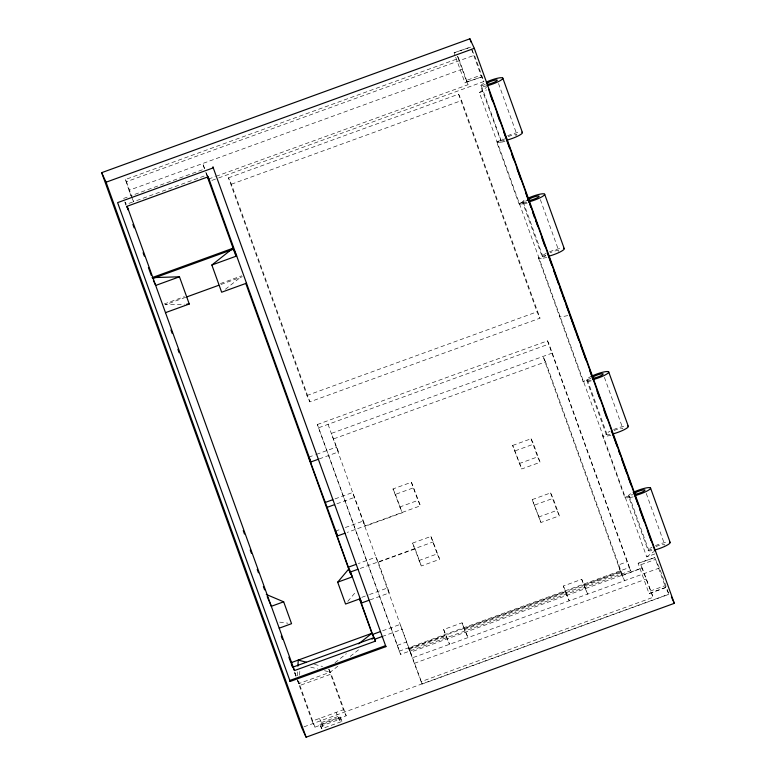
<?xml version="1.0" encoding="UTF-8"?>
<svg xmlns="http://www.w3.org/2000/svg" width="776" height="776" viewBox="0 0 776 776"><rect width="100%" height="100%" fill="white"/><g stroke="black" fill="none" stroke-linecap="round" stroke-linejoin="round"><path stroke-width="0.58" stroke-dasharray="3.88 2.91" d="M297.305 675.78L297.596 670.949M337.88 666.167L330.295 672.162L299.002 683.54L299.235 679.96M299.555 675.198L299.875 670.425M347.774 601.419L355.874 591.797M335.009 662.743L346.358 653.683M225.389 289.273L240.298 277.459M350.209 656.428L359.695 648.93M654.905 553.909L646.728 556.887L479.384 92.577L486.523 87.339M646.728 556.887L653.867 551.649M545.751 255.333L538.476 257.981L541.037 258.534L545.78 255.74M586.607 379.968L606.221 434.385L602.535 435.724L624.767 497.387L627.328 497.94L633.022 494.593M497.445 142.367L501.781 142.115L504.187 140.737L500.927 140.922L497.445 142.367L496.64 141.882L504.875 138.904M519.668 204.03L524.004 203.787L526.409 202.4L523.15 202.584L519.668 204.03L518.863 203.554L496.64 141.882L500.326 140.563A11.756 2.095 -19.8 0 1 502.935 138.041M622.119 575.627L642.227 567.945L653.111 597.297L421.125 681.638L409.262 649.667L446.093 636.281L449.566 644.303L443.649 629.511L462.06 622.818L467.976 637.61L464.504 629.588L620.994 572.698L622.119 575.627L618.23 565.015L627.435 561.669M454.096 52.749L470.819 47.045L454.096 52.749L455.299 56.076M204.631 168.615L202.72 163.503L204.544 169.003L130.901 195.785L125.411 179.518L458.665 58.365L468.141 84.671L216.514 176.142M125.411 179.518L126.43 181.72L474.408 55.212L483.885 81.519L218.667 177.937M462.321 69.122L129.078 190.275L131.367 196.406M123.539 198.462L129.854 196.163M457.53 56.405L466.221 80.51L480.945 75.156L483.885 81.519M132.57 202.051L126.255 204.35L125.266 202.206M132.133 198.452L133.627 201.673L207.27 174.901L208.152 176.802M481.595 76.969L464.882 82.673L481.595 76.969L470.663 46.725M208.54 179.043L215.369 176.559M211.838 180.42L217.523 178.354M228.474 177.849L458.616 94.187L461.555 100.541L539.999 318.189L309.857 401.852L306.918 395.498L228.474 177.849L231.413 184.213L309.857 401.852M485.272 84.497L480.713 86.146L500.927 140.922M479.384 92.577L486.542 89.977M231.413 184.213L461.555 100.541M164.134 304.027L184.387 296.665M220.394 283.579L241.772 275.81M185.706 297.305L165.23 304.745L184.455 304.153M220.956 284.482L242.325 276.722M546.149 253.364A11.756 2.095 -19.8 0 0 542.162 256.643L522.549 202.226L528.068 200.218L518.863 203.554L522.549 202.226A11.756 2.095 -19.8 0 1 526.535 198.947M306.918 395.498L537.06 311.826L539.999 318.189M317.384 424.511L547.517 340.848L548.991 344.03L630.704 570.738L400.561 654.401L317.384 424.511L400.561 654.401M318.849 427.692L548.991 344.03M552.26 353.09L331.323 433.415L338.54 451.904L318.286 459.266M333.825 438.818L545.547 361.849L624.467 580.72L620.994 572.698M308.712 457.171L315.347 454.765M316.453 454.367L336.338 447.131L338.54 451.904M538.476 257.981L582.931 381.307L591.167 378.31M334.999 498.9L352.673 492.479L365.195 525.876M336.881 503.789L354.884 497.251M345.32 527.534L362.993 521.113L365.35 526.196L402.172 512.81L392.986 488.948L411.396 482.255L420.437 505.797L347.202 532.423M512.664 445.443L531.075 438.75L533.568 444.153L540.106 462.292L521.695 468.985L512.664 445.443L521.695 468.985M392.986 488.948L395.488 494.351L413.899 487.658M515.157 450.846L533.568 444.153M399.524 507.087L417.934 500.394L420.437 505.797M519.192 463.582L537.613 456.889L540.106 462.292M335.377 531.153L340.897 529.145M412.512 543.122L430.923 536.429L439.72 559.302L421.31 565.995L412.512 543.122L415.16 548.845L378.329 562.231L375.982 557.139L358.308 563.57M532.181 499.618L550.591 492.915L553.094 498.328L559.389 515.798L540.979 522.49L532.181 499.618L540.979 522.49M360.18 568.459L433.425 541.832M534.683 505.021L553.094 498.328M418.807 560.592L437.218 553.899L439.72 559.302M538.476 517.088L556.896 510.385L559.389 515.798M624.767 497.387L632.033 494.739M361.742 597.355L368.367 594.94M369.473 594.542L387.146 588.111L389.348 592.883L370.22 599.838M382.549 630.81L400.222 624.389L422.222 683.986L668.931 594.3L659.455 568.003L655.477 559.409L640.753 564.763L653.111 597.297M382.17 636.524L402.424 629.161M651.646 549.156L648.057 550.456L628.444 496.048A11.756 2.095 -19.8 0 1 632.44 492.77M397.293 645.341L406.498 641.995L406.789 642.625M566.267 594.164L563.318 586.006L581.728 579.313L587.645 594.106L584.173 586.084M297.567 680.436L299.885 685.441L331.177 674.063L346.212 715.782L338.85 718.46L336.056 712.417M638.115 563.308L654.828 557.595L638.115 563.308L649.046 593.553L665.614 587.529L654.682 557.284M399.097 651.229L629.229 567.557L630.704 570.738M409.321 648.299L621.052 571.33M409.466 648.62L446.297 635.234M464.708 628.541L565.966 591.729L569.235 600.799L565.762 592.777M584.377 585.036L621.198 571.65M659.455 568.003L412.735 657.689L410.242 652.286L642.227 567.945L640.753 564.763M414.345 663.344L646.321 579.012M650.23 591.07L664.964 585.715L668.931 594.3M297.092 679.407L312.127 721.117L343.419 709.739L346.212 715.782M303.969 726.831L668.786 594.203M319.916 724.425L340.169 717.063L341.343 719.604L342.003 721.418L321.749 728.78L319.916 724.425L321.749 728.78M312.127 721.117L314.92 727.16L322.282 724.483L322.932 726.297L321.089 726.966M320.575 726.239L340.819 718.877L342.003 721.418M338.326 717.732L339.5 720.273L341.343 719.604M501.781 142.115L505.021 141.416M524.004 203.787L527.243 203.079M546.857 257.506L541.037 258.534M633.148 496.912L627.328 497.94M279.641 622.119L287.974 623.206M310.662 667.127L317.597 668.902M324.523 670.677L330.295 672.162M314.474 664.363L322.593 666.497M522.549 202.226L523.15 202.584M471.954 49.916L474.408 55.212M457.695 56.289L458.665 58.365M466.221 80.51L468.141 84.671M665.614 587.529L649.046 593.553M545.547 361.849L543.054 356.446L621.498 574.085M563.318 586.006L565.966 591.729M408.302 647.882L409.767 651.054M421.125 681.638L422.222 683.986M328.869 669.058L331.177 674.063M319.489 718.44L322.282 724.483M321.759 723.756L322.932 726.297M206.174 172.728L207.357 175.89M125.169 202.187L125.954 204.282M294.608 672.743L295.85 676.08M294.938 672.608L296.151 675.886M297.78 680.261L299.002 683.54M498.512 83.527L516.894 134.539M540.348 199.607L558.73 250.619A5.878 1.048 -19.8 0 0 550.068 252.801M604.407 377.349L622.788 428.362M646.243 493.42L664.625 544.432M481.401 85.903L501.005 140.31M523.237 201.973L542.841 256.39M587.296 379.716L606.91 434.133M629.132 495.796L648.746 550.213M455.696 57.181L465.028 82.993M458.616 94.187L537.06 311.826M547.517 340.848L629.229 567.557M531.075 438.75L537.613 456.889M550.591 492.915L556.896 510.385M581.728 579.313L584.677 587.471M411.396 482.255L417.934 500.394M430.923 536.429L437.218 553.899M462.06 622.818L464.999 630.975M395.488 494.351L402.026 512.49M415.005 548.525L421.31 565.995M443.649 629.511L446.588 637.668M378.184 561.911L389.348 592.883M328.054 424.346L410.388 652.606M205.766 172.398L206.998 175.793M328.791 669.154L343.419 709.739M340.169 717.063L340.819 718.877M338.85 718.46L339.5 720.273M126.43 181.72L133.627 201.673M299.885 685.441L314.92 727.16M124.761 201.847L125.984 205.242M294.802 672.714L295.947 676.061M486.998 85.796A11.756 2.095 -19.8 0 1 484.699 82.877M507.659 135.742A11.756 2.095 -19.8 0 1 518.562 132.356M516.37 135.286A5.878 1.048 -19.8 0 1 515.584 135.8M508.222 136.721A5.878 1.048 -19.8 0 1 514.381 134.568A5.878 1.048 -19.8 0 1 516.816 134.849M549.495 251.822A11.756 2.095 -19.8 0 1 562.328 248.194M558.652 250.929A5.878 1.048 -19.8 0 1 558.206 251.356M590.468 380.143A11.756 2.095 -19.8 0 1 591.37 376.311M614.126 430.544A5.878 1.048 -19.8 0 1 620.276 428.381A5.878 1.048 -19.8 0 1 622.721 428.672M651.918 550.63A11.756 2.095 -19.8 0 1 652.044 547.177M655.39 545.635A11.756 2.095 -19.8 0 1 668.233 542.007M664.557 544.752A5.878 1.048 -19.8 0 1 664.111 545.179M655.962 546.624A5.878 1.048 -19.8 0 1 664.324 544.257M610.082 434.55A11.756 2.095 -19.8 0 1 610.208 431.107M613.554 429.565A11.756 2.095 -19.8 0 1 624.457 426.179M591.312 380.832A15.675 2.794 -19.8 0 1 582.931 381.307M567.78 315.541A15.675 2.794 -19.8 0 1 559.399 316.016M610.925 435.249A15.675 2.794 -19.8 0 1 602.535 435.724M337.967 716.549L321.4 722.572L322.05 724.386L338.627 718.363L337.967 716.549"/><path stroke-width="1.16" d="M297.887 666.128L298.246 660.085L306.365 662.229M337.686 582.175L348.734 569.05L352.333 576.849L337.686 582.175L345.562 604.038L360.219 598.713M358.648 643.876L371.888 633.313L359.424 598.723M211.858 265.023L233.091 248.194L236.69 255.993L211.858 265.023L221.655 292.222L246.496 283.201M372.014 639.191L373.916 637.688L292.901 667.137M101.666 172.67L469.897 38.8L474.301 48.345L674.334 603.33L306.103 737.2L301.699 727.655L101.666 172.67L106.079 182.205L306.103 737.2M106.079 182.205L474.301 48.345M233.091 248.194L152.077 277.643L179.46 276.799L189.266 304.008L165.492 312.65M152.523 278.594L233.528 249.145M179.46 276.799L155.685 285.442L153.425 280.553M186.841 296.888L218.686 285.316M344.951 533.238L337.579 535.915L308.712 457.171L310.924 461.943L318.286 459.266M325.057 502.518L332.788 499.705M327.259 507.291L334.631 504.613M337.579 535.915L335.377 531.153L348.366 567.178L356.097 564.375M348.366 567.178L350.568 571.951L357.93 569.274M279.205 628.172L291.553 623.681L283.667 601.807L271.328 606.298L267.177 596.598M359.967 599.111L361.732 602.923L369.095 600.246M359.53 598.15L372.606 634.428L380.337 631.615M372.606 634.428L374.808 639.201L382.17 636.524M291.388 663.858L294.482 670.561L375.497 641.112L374.808 639.201M290.175 681.454L385.915 646.641L212.905 166.869L213.342 167.829L117.603 202.633L290.175 681.454L289.739 680.494L385.478 645.69L385.915 646.641M186.861 304.076L189.266 304.008M266.255 594.435L283.667 601.807M612.827 434.705L612.507 434.026A11.756 2.095 -19.8 0 0 624.69 429.438A11.756 2.095 -19.8 0 0 627.706 425.995M671.395 596.977L674.334 603.33M375.497 641.112L371.888 633.313L290.884 662.762L288.876 657.204M128.205 209.966L126.74 206.387M207.755 176.938L209.559 181.244L208.036 177.015M291.301 663.878L292.542 667.205M502.809 78.114L522.413 132.531M528.126 198.181A11.756 2.095 -19.8 0 1 544.674 194.281L564.249 248.611M591.37 376.311A11.756 2.095 -19.8 0 1 608.704 371.937L628.317 426.354M633.206 492.382A11.756 2.095 -19.8 0 1 650.54 488.017L670.154 542.424M488.589 89.23L489.821 92.645M490.636 94.924L496.785 111.987M497.61 114.266L562.008 292.93M562.823 295.21L568.983 312.282M569.797 314.552L575.947 331.624M576.772 333.903L648.135 531.919M648.959 534.189L655.109 551.261M489.869 93.518L492.702 101.627M496.844 112.859L499.647 120.901M503.818 132.211L506.689 140.175M506.922 140.873L509.745 148.72M511.607 153.832L513.79 159.934M517.02 168.906L520.657 178.994M525.556 192.526L529.145 202.536M529.659 203.904L530.891 207.318M532.53 211.867L534.557 217.746M535.809 220.976L537.865 226.66M541.958 238.038L544.771 246.079M547.293 252.84L551.804 265.353M553.686 270.62L558.778 284.705M559.835 287.692L564.928 301.767M565.985 304.764L568.856 312.728M569.031 313.155L571.902 321.118M572.116 321.759L575.763 331.885M576.005 332.497L578.877 340.46M580.632 345.398L582.66 351.024M582.98 351.838L585.909 360.035M589.954 371.19L592.806 379.173M596.967 390.91L599.838 398.883M603.932 410.223L606.793 418.157M611.692 431.505L617.027 446.297M618.666 450.846L619.898 454.261M621.945 459.955L626.969 473.952M628.094 477.027L630.966 484.99M633.429 491.819L637.94 504.332M639.618 509.26L644.09 521.404M647.378 530.512L651.064 540.756M469.897 38.8L471.119 42.205M310.924 461.943L208.152 176.802L127.138 206.261L294.482 670.561M350.568 571.951L361.732 602.923M207.405 176.928L235.943 256.129M245.769 283.366L350.704 574.521M127.021 206.464L128.166 209.636M132.919 224.477L134.141 227.872M143.104 252.753L144.336 256.148M148.41 267.458L151.262 275.383M170.924 329.936L172.156 333.35M177.908 349.316L179.14 352.731M243.247 530.59L244.479 534.014M250.231 549.971L251.463 553.395M257.215 569.361L258.447 572.775M263.384 586.462L264.616 589.876M281.271 636.097L282.474 639.424M634.487 493.293A5.878 1.048 -19.8 0 1 643.091 489.937A5.878 1.048 -19.8 0 1 642.635 491.858A5.878 1.048 -19.8 0 1 634.273 494.215M650.54 488.017A11.756 2.095 -19.8 0 1 634.729 495.689M486.29 82.101A11.756 2.095 -19.8 0 1 502.838 78.201A11.756 2.095 -19.8 0 1 486.998 85.796M486.756 83.401A5.878 1.048 -19.8 0 1 494.972 80.112A5.878 1.048 -19.8 0 1 495.651 81.577A5.878 1.048 -19.8 0 1 487.192 84.351M544.674 194.281A11.756 2.095 -19.8 0 1 528.834 201.876M528.146 199.907A5.878 1.048 -19.8 0 1 535.973 196.376A5.878 1.048 -19.8 0 1 537.817 197.463A5.878 1.048 -19.8 0 1 529.028 200.431M521.812 132.172A11.756 2.095 -19.8 0 1 519.144 135.422A11.756 2.095 -19.8 0 1 507.494 139.971M563.648 248.252A11.756 2.095 -19.8 0 1 560.98 251.502A11.756 2.095 -19.8 0 1 549.33 256.051M608.704 371.937A11.756 2.095 -19.8 0 1 592.893 379.619M592.651 377.214A5.878 1.048 -19.8 0 1 601.255 373.857A5.878 1.048 -19.8 0 1 600.799 375.778A5.878 1.048 -19.8 0 1 592.437 378.145M669.543 542.065A11.756 2.095 -19.8 0 1 666.526 545.509A11.756 2.095 -19.8 0 1 654.343 550.106"/></g></svg>
